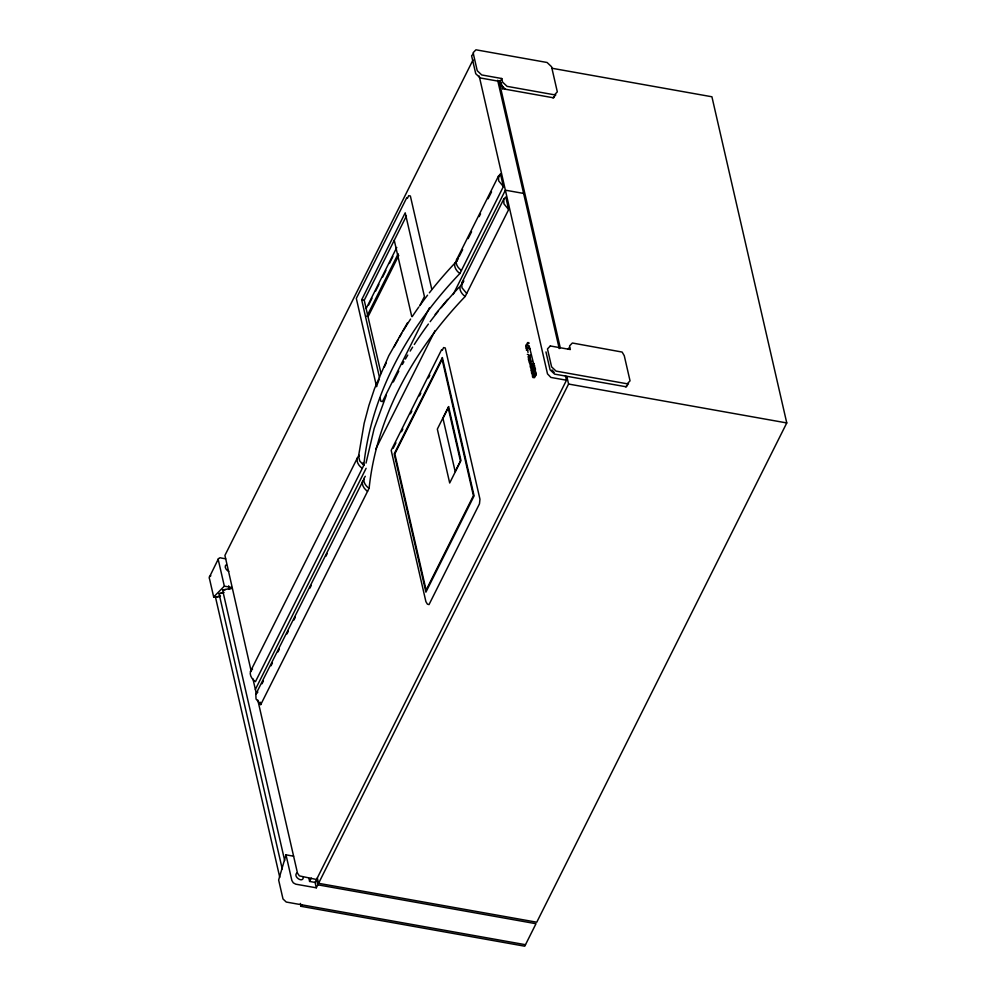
<?xml version="1.0" encoding="UTF-8"?>
<svg xmlns="http://www.w3.org/2000/svg" width="996" height="996" viewBox="0 0 996 996"><rect width="100%" height="100%" fill="white"/><g stroke="black" fill="none" stroke-linecap="round" stroke-linejoin="round"><path stroke-width="1.49" d="M407.601 322.617L388.764 355.771L374.459 388.801L368.894 405.484L364.138 423.35L358.572 456.006L359.705 460.961L363.789 465.344L255.462 681.662C252.237 679.434 249.274 675.363 250.519 671.279L357.838 457.052M366.018 463.103L374.172 428.467L386.361 395.2M532.773 367.611L531.503 372.591L531.74 373.662L533.209 373.923M534.23 369.84L534.653 365.669L533.196 365.408L530.905 369.989L531.117 370.923L532.574 371.172M363.801 479.3L255.798 694.262L256.047 698.993L260.74 704.645L369.068 488.326C365.42 485.986 361.648 480.122 365.308 476.3M357.34 457.961C356.095 462.044 359.07 466.116 362.283 468.344M358.572 456.006L358.846 454.96M362.619 480.944C361.374 485.027 364.337 489.098 367.561 491.327M363.142 462.542L363.789 465.344A462.244 331.817 -12.9 0 1 459.928 273.452L503.391 186.563L500.502 174.001L498.436 176.18L456.442 260.043C455.209 264.139 458.172 268.198 461.397 270.426M369.118 488.326A462.244 331.817 -12.9 0 1 465.207 296.435L508.657 209.558L505.781 196.984L503.715 199.175L461.721 283.038L461.982 287.757L466.663 293.422M498.436 176.18L498.697 180.911L503.391 186.563M503.715 199.175L503.964 203.894L508.657 209.558M293.608 856.199L286.001 854.842L278.643 880.016L283.001 898.965L286.238 902.04L525.49 944.706M225.694 558.831L221.398 558.059A2.49 1.494 26.6 0 0 219.867 557.81L218.473 558.656L209.235 577.493A5.789 3.461 26.6 0 0 209.558 579L213.679 596.953L219.929 596.529M218.473 558.656L218.249 559.503A5.789 3.461 26.6 0 0 218.572 561.009L224.337 586.146L213.679 596.953M530.432 357.639L529.76 362.208M473.013 59.947L224.922 555.407L251.229 671.428M406.779 197.681L356.319 298.427L376.575 386.685M407.364 198.378L408.746 195.614L410.377 196.038L431.666 288.778M379.501 377.509L361.673 299.796L405.21 212.833L424.421 296.534L420.275 304.813M381.032 373.488L364.225 300.244L406.418 215.983M366.142 308.611L396.769 247.456M368.508 305.199L371.981 298.24M375.467 291.293L378.953 284.333M382.427 277.386L385.913 270.426M389.399 263.479L392.872 256.52M366.877 316.305L398.188 253.768M368.134 316.529L398.761 255.387M505.57 89.354L501.1 85.108L500.278 81.523L501.772 78.522L481.703 74.949L477.233 70.704L473.112 52.738L475.939 49.8L547.078 62.487L551.56 66.732L557.324 91.869L554.498 94.819L507.076 86.353L502.594 82.12L501.772 78.522M554.386 96.338L553.639 97.832L502.557 88.731L503.316 87.237M429.45 307.764L382.452 401.625L380.821 401.201L380.136 398.213M429.376 292.824A462.244 331.817 -12.9 0 1 457.052 260.877L458.509 257.864L456.442 260.043M459.193 256.482L462.642 249.61M468.145 238.617L471.581 231.732M479.163 216.618L480.533 213.866M488.115 198.739L491.551 191.867M499.12 176.74L500.502 174.001M255.362 689.444L366.105 468.319M375.853 448.86L435.04 330.647M453.155 294.48L505.383 190.174L523.622 193.436M262.01 683.766L263.405 680.99M271.036 665.764L272.418 662.987M277.971 651.907L279.353 649.131M286.985 633.904L288.379 631.128M293.92 620.047L295.314 617.271M309.881 588.188L311.262 585.411M325.829 556.328L327.223 553.552M462.281 283.848L463.787 280.847L461.721 283.038M441.639 349.621L391.191 450.379L425.89 601.609L427.396 604.161L429.027 604.584L479.474 503.827L479.96 499.22L445.249 347.978L443.618 347.567L442.236 350.331M393.171 448.325L395.935 442.797M401.463 431.754L402.845 429.002M410.439 413.813L411.834 411.062M419.428 395.873L420.81 393.109M428.417 377.932L429.799 375.168M530.27 355.049L528.353 358.871L528.615 360.004L530.071 360.266M532.101 360.664C529.598 362.146 529.511 369.728 531.852 368.047M532.399 370.998L533.819 368.159L535.275 368.42L535.499 369.354M286.001 854.842L291.853 880.476L293.297 882.842L295.75 884.174L316.317 887.81L315.072 882.419L309.607 881.448L311.287 878.074M257.802 700.051L297.493 873.131L299.398 875.895L316.479 879.493L317.811 884.809L535.997 923.715L524.743 946.2L301.078 906.323L301.825 904.829M315.072 882.419L566.487 380.223L565.454 375.704M316.317 887.81L317.811 884.809M551.709 68.214L711.916 96.774L786.765 422.939L536.757 922.209L318.571 883.315L568.579 384.045L566.849 376.5M627.131 385.328L626.372 386.822L554.573 374.11L550.091 369.865L545.97 351.912M250.519 671.279L252.573 669.088M255.798 694.262L257.852 692.083M209.459 576.659L210.853 575.8M435.165 314.45L447.69 299.373M528.702 343.085C527.432 340.221 524.892 348.264 527.88 347.915M528.976 347.081L526.311 350.007L527.78 350.268M461.409 284.395C457.749 288.218 461.522 294.069 465.169 296.422M473.498 53.784L471.606 55.739L475.727 73.704L480.209 77.949L500.278 81.523M553.004 97.807L555.83 94.869M568.044 348.949L569.451 347.48M625.712 386.797L628.538 383.846M282.229 868.935L219.058 593.678L224.013 592.383M284.682 860.544L222.606 590.08L231.993 588.026M533.022 376.152L533.619 374.06L535.076 374.322M226.391 564.583C223.602 566.475 226.366 570.459 228.781 571.318M457.002 260.852C451.972 263.99 455.969 271.124 459.891 273.427M358.523 456.317L359.407 455.77M297.244 872.745C292.065 876.144 303.294 883.95 303.344 877.04M535.25 371.321C532.3 368.333 531.316 380.086 533.906 377.148M222.606 590.08L225.557 589.57M228.507 589.072L231.458 588.561M219.058 593.678L223.478 592.919M220.465 595.981L215.51 597.276L279.764 877.314M361.673 299.796L364.225 300.244M528.303 342.96L529.075 343.11M527.469 345.176L526.013 344.927L525.938 348.476M529.125 345.712L536.172 374.023L534.553 377.671L533.781 377.509M528.639 348.662L530.096 348.924M527.332 354.427L528.789 354.688M528.888 355.672L530.358 355.933M529.561 358.012L527.892 356.879M530.806 359.73C526.635 358.137 530.706 366.852 530.619 362.88M534.18 363.64L532.723 363.378L530.806 366.814L532.275 367.076M566.487 380.223L550.9 377.434L547.501 373.861L479.188 76.007M568.579 384.045L786.765 422.939M224.337 586.146L231.944 587.503M535.562 372.641L535.823 375.579L534.366 375.33L534.105 372.392M554.199 372.404L551.996 369.927M527.631 343.956L528.067 346.259M527.394 348.737L527.208 347.965M501.175 82.68L502.557 88.731M498.946 80.589L560.262 347.828M497.664 80.278L559.229 348.588M527.033 348.077L528.042 352.484M530.407 362.793L531.08 365.744M531.764 368.682L533.109 374.571M394.254 240.273L411.746 316.504M317.326 877.924L318.571 883.315M308.909 878.435L309.607 881.448M260.168 702.155L260.74 704.645M252.959 678.936L256.408 693.988M228.632 585.835L229.292 588.711M300.419 903.459L301.078 906.323M393.345 381.978A462.244 331.817 -12.9 0 1 398.774 371.147M402.396 364.424A462.244 331.817 -12.9 0 1 403.89 361.735M405.422 359.07A462.244 331.817 -12.9 0 1 407.762 355.062M410.165 351.078A462.244 331.817 -12.9 0 1 412.63 347.118M414.299 344.479A462.244 331.817 -12.9 0 1 428.38 324.061M430.148 321.696A462.244 331.817 -12.9 0 1 438.352 311.138M441.178 307.664A462.244 331.817 -12.9 0 1 459.168 287.197M376.538 386.373A462.244 331.817 -12.9 0 1 379.14 379.488M384.307 367.163A462.244 331.817 -12.9 0 1 386.162 363.067M394.204 346.807A462.244 331.817 -12.9 0 1 397.865 340.084M399.371 337.407A462.244 331.817 -12.9 0 1 401.699 333.411M403.28 330.747A462.244 331.817 -12.9 0 1 410.601 319.056M412.195 316.641A462.244 331.817 -12.9 0 1 418.793 307.017M419.652 305.834A462.244 331.817 -12.9 0 1 427.558 295.165M442.373 357.589L394.179 453.852L425.915 592.147L474.108 495.896L442.373 357.589M442.137 359.419L394.839 453.877L426.114 590.167L473.411 495.709L442.137 359.419M448.586 406.617L437.331 429.114L449.694 482.998L460.961 460.501L448.586 406.617M448.225 407.887L442.971 418.382L455.172 471.544L460.426 461.048L448.225 407.887M550.302 345.961L547.476 348.911L551.597 366.864L556.067 371.11L627.219 383.796L630.045 380.858L624.268 355.709L622.127 352.061L572.364 343.01L569.538 345.948L570.359 349.546L550.302 345.961"/></g></svg>
